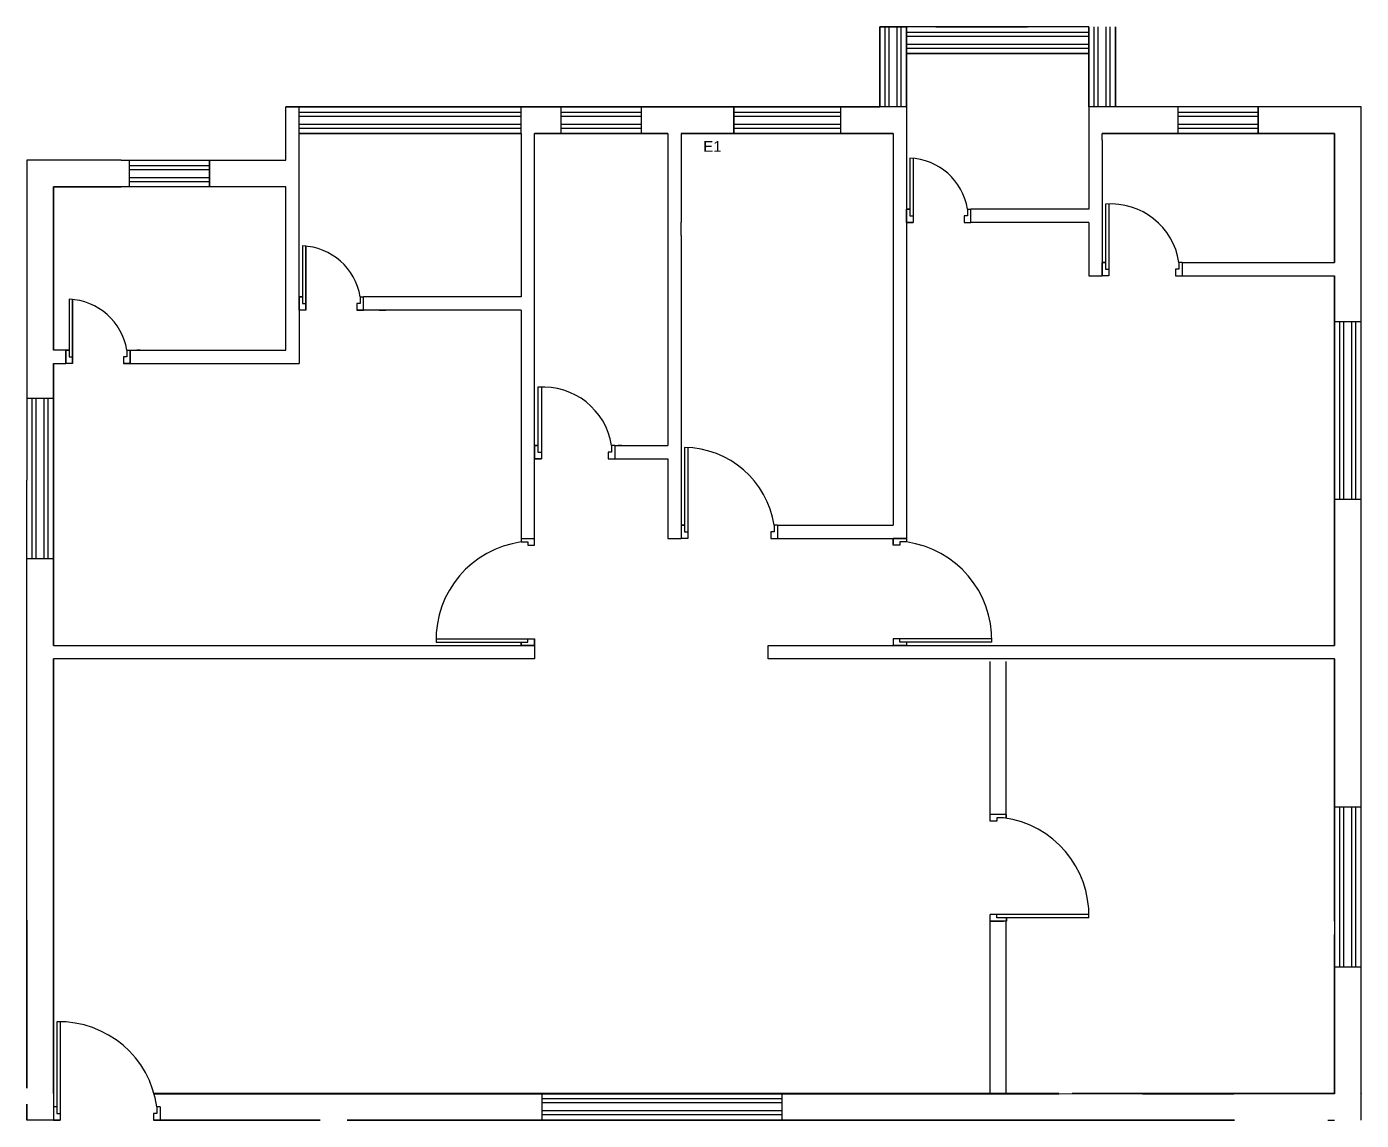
# Model space of a CAD drawing. Header units: inches. Extents: x 7 to 8291, y 3 to 1714.
# Drawn here: x 7791 to 8291, y 609 to 1019 of the extents above; entities that cross this region are included whole.
import ezdxf

# ---------------------------------------------------------------- set-up
doc = ezdxf.new("R2010")
doc.units = ezdxf.units.IN
doc.header["$MEASUREMENT"] = 0
doc.layers.add('doors', color=6, linetype='Continuous')
doc.layers.add('windows', color=40, linetype='Continuous')
doc.styles.get("Standard").update_dxf_attribs({"font": 'arial.ttf'})

msp = doc.modelspace()

# ---------------------------------------------------------------- linework, layer by layer
for p, q in [((8120.807, 1018.717), (8110.807, 1018.717)), ((8110.807, 1008.717), (8110.807, 1018.717)), ((8120.807, 1018.717), (8110.807, 1018.717)), ((8120.807, 988.717), (8120.807, 1018.717)), ((8199.113, 988.717), (8199.113, 1018.717)), ((8110.807, 988.717), (8110.807, 1008.717)), ((8110.807, 988.717), (8110.807, 1008.717)), ((8120.807, 988.717), (8120.807, 1008.717)), ((8189.113, 988.717), (8189.113, 1008.717)), ((7888.298, 968.717), (7888.298, 988.717)), ((7893.298, 988.717), (7888.298, 988.717)), ((8120.807, 988.717), (8120.807, 976.217)), ((8189.113, 988.717), (8189.113, 978.717)), ((8291.206, 988.717), (8199.113, 988.717)), ((8291.206, 988.717), (8199.113, 988.717)), ((7893.298, 917.451), (7893.298, 978.717)), ((7893.298, 978.717), (7976.511, 978.717)), ((7976.511, 978.717), (7976.511, 917.451)), ((8031.419, 978.717), (7981.511, 978.717)), ((7981.511, 912.451), (7981.511, 978.717)), ((8031.419, 978.717), (8031.419, 861.723)), ((8031.419, 978.717), (8031.419, 861.723)), ((8115.807, 978.717), (8036.419, 978.717)), ((8036.419, 978.717), (8036.419, 945.478)), ((8281.206, 978.717), (8194.113, 978.717)), ((8194.113, 976.217), (8194.113, 978.717)), ((8281.206, 978.717), (8281.206, 930.365)), ((8281.206, 978.717), (8281.206, 930.365)), ((7826.572, 968.717), (7791.206, 968.717)), ((7826.572, 968.717), (7791.206, 968.717)), ((7791.206, 968.717), (7791.206, 848.734)), ((7826.572, 968.717), (7860.907, 968.717)), ((7860.907, 968.717), (7888.298, 968.717)), ((8291.206, 608.734), (8291.206, 968.717)), ((8291.206, 608.734), (8291.206, 968.717)), ((8291.206, 608.734), (8291.206, 968.717)), ((8291.206, 608.734), (8291.206, 968.717)), ((7801.206, 958.717), (7801.206, 897.451)), ((7888.298, 958.717), (7801.206, 958.717)), ((7801.206, 958.717), (7826.572, 958.717)), ((7888.298, 897.451), (7888.298, 958.717)), ((8189.113, 950.365), (8144.894, 950.365)), ((8144.894, 945.365), (8144.894, 950.365)), ((8036.419, 940.478), (8036.419, 945.478)), ((8036.419, 940.478), (8036.419, 945.478)), ((8189.113, 945.365), (8144.894, 945.365)), ((8189.113, 945.365), (8189.113, 925.365)), ((8036.419, 940.478), (8036.419, 856.723)), ((8036.419, 940.478), (8036.419, 856.723)), ((8194.113, 930.365), (8194.113, 925.365)), ((8224.133, 930.365), (8281.206, 930.365)), ((8224.133, 930.365), (8224.133, 925.365)), ((8189.113, 925.365), (8194.113, 925.365)), ((8224.133, 925.365), (8281.206, 925.365)), ((8281.206, 925.365), (8281.206, 786.774)), ((8281.206, 925.365), (8281.206, 786.774)), ((7893.298, 917.451), (7893.298, 912.451)), ((7976.511, 917.451), (7917.385, 917.451)), ((7917.385, 912.451), (7917.385, 917.451)), ((7925.799, 917.451), (7924.549, 917.451)), ((7893.298, 912.451), (7893.298, 892.451)), ((7976.511, 912.451), (7917.385, 912.451)), ((7923.299, 912.451), (7925.799, 912.451)), ((7976.511, 912.451), (7976.511, 826.793)), ((7976.511, 912.451), (7976.511, 826.793)), ((7981.511, 861.723), (7981.511, 912.451)), ((7981.511, 861.723), (7981.511, 912.451)), ((7805.888, 897.451), (7801.206, 897.451)), ((7805.888, 897.451), (7805.888, 892.451)), ((7829.975, 897.451), (7888.298, 897.451)), ((7829.975, 897.451), (7829.975, 892.451)), ((7833.707, 897.451), (7832.457, 897.451)), ((7854.414, 897.544), (7854.414, 897.526)), ((7801.206, 892.451), (7801.206, 786.774)), ((7801.206, 892.451), (7805.888, 892.451)), ((7829.975, 892.451), (7888.298, 892.451)), ((7829.975, 892.451), (7893.298, 892.451)), ((7831.207, 892.451), (7833.707, 892.451)), ((7981.511, 861.723), (7981.511, 856.723)), ((8011.53, 861.723), (8031.419, 861.723)), ((8011.53, 861.723), (8011.53, 856.723)), ((8014.012, 861.723), (8012.762, 861.723)), ((8014.012, 861.723), (8012.762, 861.723)), ((7981.511, 826.793), (7981.511, 856.723)), ((7981.511, 826.793), (7981.511, 856.723)), ((8011.512, 856.723), (8014.012, 856.723)), ((8011.512, 856.723), (8014.012, 856.723)), ((8011.53, 856.723), (8031.419, 856.723)), ((8011.53, 856.723), (8031.419, 856.723)), ((8031.419, 856.723), (8031.419, 826.788)), ((8031.419, 856.723), (8031.419, 826.788)), ((8036.419, 856.723), (8036.419, 826.788)), ((8036.419, 831.788), (8036.419, 826.788)), ((8072.439, 831.788), (8115.807, 831.788)), ((8072.439, 831.788), (8115.807, 831.788)), ((8072.439, 831.788), (8072.439, 826.788)), ((7976.511, 826.793), (7981.511, 826.793)), ((8031.419, 826.788), (8036.419, 826.788)), ((8031.419, 826.788), (8036.419, 826.788)), ((8072.439, 826.788), (8115.807, 826.788)), ((8072.439, 826.788), (8115.807, 826.788)), ((8115.807, 826.788), (8120.807, 826.788)), ((8281.206, 794.039), (8281.206, 786.774)), ((7801.206, 786.774), (7888.298, 786.774)), ((7888.298, 786.774), (7976.511, 786.774)), ((7981.511, 786.774), (7976.511, 786.774)), ((7981.511, 786.774), (7981.511, 781.774)), ((8069.008, 781.774), (8069.008, 786.774)), ((8069.008, 786.774), (8115.807, 786.774)), ((8069.008, 781.774), (8069.008, 786.774)), ((8120.807, 786.774), (8115.807, 786.774)), ((8120.807, 786.774), (8281.206, 786.774)), ((7801.206, 781.774), (7801.206, 618.717)), ((7801.206, 781.774), (7801.206, 618.717)), ((7976.511, 781.774), (7801.206, 781.774)), ((7981.511, 781.774), (7976.511, 781.774)), ((8069.008, 784.274), (8069.008, 784.274)), ((8069.008, 784.274), (8069.008, 784.274)), ((8281.206, 781.774), (8069.008, 781.774)), ((8281.206, 781.774), (8069.008, 781.774)), ((8152.213, 720.94), (8152.213, 780.774)), ((8158.213, 722.038), (8158.213, 780.774)), ((8281.206, 781.774), (8281.206, 683.42)), ((8281.206, 781.774), (8281.206, 618.734)), ((8281.206, 780.774), (8281.206, 781.774)), ((7791.206, 620.734), (7791.206, 728.734)), ((7791.206, 620.734), (7791.206, 728.734)), ((7791.206, 620.734), (7791.206, 728.734)), ((7791.206, 620.734), (7791.206, 728.734)), ((7791.206, 620.734), (7791.206, 728.734)), ((7791.206, 620.734), (7791.206, 728.734)), ((7791.206, 620.734), (7791.206, 728.734)), ((7791.206, 620.734), (7791.206, 728.734)), ((7791.206, 683.734), (7791.206, 620.734)), ((7791.206, 683.734), (7791.206, 620.734)), ((7791.206, 683.734), (7791.206, 620.734)), ((7791.206, 683.734), (7791.206, 620.734)), ((8152.213, 618.734), (8152.213, 683.42)), ((8152.213, 618.734), (8152.213, 683.42)), ((8158.213, 618.734), (8158.213, 683.42)), ((8281.206, 678.42), (8281.206, 618.717)), ((7801.206, 618.717), (7801.206, 608.734)), ((7801.206, 618.717), (7801.206, 608.734)), ((7838.929, 618.734), (8177.852, 618.734)), ((7838.929, 618.734), (7954.156, 618.734)), ((7838.934, 618.717), (8177.852, 618.717)), ((7864.156, 618.734), (7864.156, 618.717)), ((7894.156, 618.734), (7894.156, 618.717)), ((7924.156, 618.734), (7924.156, 618.717)), ((7954.156, 618.734), (7954.156, 618.717)), ((8158.213, 618.734), (8152.213, 618.734)), ((8177.852, 618.717), (8182.852, 618.734)), ((8182.852, 618.734), (8243.482, 618.734)), ((8182.852, 618.734), (8242.436, 618.734)), ((8209.206, 618.717), (8243.477, 618.717)), ((8242.436, 618.734), (8281.206, 618.734)), ((8291.206, 618.734), (8291.206, 618.717)), ((8291.206, 618.734), (8291.206, 618.717)), ((7791.206, 608.734), (7791.206, 614.734)), ((7791.206, 614.734), (7791.206, 608.734)), ((7791.206, 608.734), (7791.206, 614.734)), ((7791.206, 608.734), (7791.206, 614.734)), ((7791.206, 614.734), (7791.206, 608.734)), ((7791.206, 608.734), (7791.206, 614.734)), ((7791.206, 608.734), (7791.206, 614.734)), ((7791.206, 614.734), (7791.206, 608.734)), ((7791.206, 608.734), (7791.206, 614.734)), ((7791.206, 608.734), (7791.206, 614.734)), ((7791.206, 614.734), (7791.206, 608.734)), ((7791.206, 608.734), (7791.206, 614.734)), ((7801.206, 608.734), (7791.206, 608.734)), ((7801.206, 608.734), (7791.206, 608.734)), ((7801.206, 608.734), (7791.206, 608.734)), ((7801.206, 608.734), (7791.206, 608.734)), ((7801.206, 608.734), (7803.706, 608.734)), ((7801.206, 608.734), (7803.706, 608.734)), ((7838.725, 608.734), (7901.206, 608.734)), ((7901.206, 608.734), (7838.725, 608.734)), ((7838.725, 608.734), (7901.206, 608.734)), ((7838.725, 608.734), (7901.206, 608.734)), ((7901.206, 608.734), (7838.725, 608.734)), ((7838.725, 608.734), (7901.206, 608.734)), ((7838.725, 608.734), (7901.206, 608.734)), ((7901.206, 608.734), (7838.725, 608.734)), ((7838.725, 608.734), (7901.206, 608.734)), ((7838.725, 608.734), (7901.206, 608.734)), ((7901.206, 608.734), (7838.725, 608.734)), ((7838.725, 608.734), (7901.206, 608.734)), ((7911.206, 608.734), (8243.686, 608.734)), ((7911.206, 608.734), (8243.686, 608.734)), ((7911.206, 608.734), (8243.686, 608.734)), ((7911.206, 608.734), (8243.686, 608.734)), ((8278.706, 608.734), (8281.206, 608.734)), ((8278.706, 608.734), (8281.206, 608.734)), ((8278.706, 608.734), (8281.206, 608.734)), ((8278.706, 608.734), (8281.206, 608.734)), ((8278.706, 608.734), (8281.206, 608.734)), ((8278.706, 608.734), (8281.206, 608.734)), ((8278.706, 608.734), (8281.206, 608.734)), ((8278.706, 608.734), (8281.206, 608.734))]:
    msp.add_line(p, q)
at = {"color": 215, "true_color": 0xa953a0}
for p, q in [((7802.456, 645.681), (7802.456, 611.234)), ((7803.706, 645.658), (7803.706, 608.734)), ((7801.206, 613.734), (7801.206, 608.734)), ((7801.206, 613.734), (7801.206, 608.734)), ((7801.206, 613.734), (7801.206, 608.734)), ((7801.206, 613.734), (7801.206, 608.734)), ((7802.456, 611.234), (7803.706, 611.234)), ((7838.725, 611.234), (7838.725, 608.734)), ((7839.975, 611.234), (7838.725, 611.234)), ((7839.975, 613.734), (7839.975, 611.234)), ((7841.225, 613.734), (7839.975, 613.734)), ((7841.225, 613.734), (7841.225, 608.734)), ((7803.706, 608.734), (7801.206, 608.734)), ((7838.725, 608.734), (7841.225, 608.734))]:
    msp.add_line(p, q, dxfattribs=at)
for points in [[(7888.298, 988.717), (8110.807, 988.717)], [(8110.807, 988.717), (7888.298, 988.717)], [(8110.807, 988.717), (7888.298, 988.717)], [(8110.807, 988.717), (7888.298, 988.717)], [(8110.807, 988.717), (7893.298, 988.717)], [(8110.807, 988.717), (7893.298, 988.717)], [(8110.807, 988.717), (7893.298, 988.717)], [(8110.807, 988.717), (7893.298, 988.717)], [(8291.206, 858.734), (8291.206, 988.717), (8199.113, 988.717)], [(8291.206, 858.734), (8291.206, 988.717), (8199.113, 988.717)], [(8031.419, 978.717), (7981.511, 978.717)], [(7981.511, 978.717), (8031.419, 978.717)], [(8031.419, 978.717), (7981.511, 978.717)], [(8115.807, 978.717), (8036.419, 978.717)], [(8036.419, 978.717), (8115.807, 978.717)], [(8115.807, 978.717), (8036.419, 978.717)], [(8115.807, 978.717), (8115.807, 940.478)], [(8120.807, 976.217), (8120.807, 925.365)], [(8189.113, 978.717), (8189.113, 950.365)], [(8281.206, 930.365), (8281.206, 978.717), (8194.113, 978.717)], [(8194.113, 978.717), (8281.206, 978.717), (8281.206, 930.365)], [(8281.206, 930.365), (8281.206, 978.717), (8194.113, 978.717)], [(8281.206, 930.365), (8281.206, 978.717), (8194.113, 978.717)], [(8281.206, 930.365), (8281.206, 978.717), (8194.113, 978.717)], [(8194.113, 976.217), (8194.113, 925.365)], [(7801.206, 958.717), (7801.206, 897.451)], [(7801.206, 897.451), (7801.206, 958.717)], [(7801.206, 958.717), (7801.206, 897.451)], [(8115.807, 940.478), (8115.807, 831.788)], [(8115.807, 940.478), (8115.807, 831.788)], [(8120.807, 925.365), (8120.807, 826.788)], [(8120.807, 925.365), (8120.807, 826.788)], [(8281.206, 786.774), (8281.206, 925.365)], [(8281.206, 925.365), (8281.206, 786.774)], [(8281.206, 786.774), (8281.206, 925.365)], [(7801.206, 892.451), (7801.206, 786.774)], [(7801.206, 786.774), (7801.206, 892.451)], [(7801.206, 892.451), (7801.206, 786.774)], [(7791.206, 620.734), (7791.206, 848.734)], [(7791.206, 620.734), (7791.206, 848.734)], [(7791.206, 620.734), (7791.206, 848.734)], [(7791.206, 620.734), (7791.206, 848.734)], [(7801.206, 618.734), (7801.206, 781.774)], [(7801.206, 781.774), (7801.206, 673.734)], [(7801.206, 781.774), (7801.206, 618.717)], [(7801.206, 618.734), (7801.206, 781.774)], [(8281.206, 781.774), (8281.206, 683.42)], [(8281.206, 683.42), (8281.206, 781.774)], [(8281.206, 781.774), (8281.206, 683.42)], [(8281.206, 678.42), (8281.206, 618.734), (8182.852, 618.734)], [(8281.206, 618.717), (8281.206, 678.42)], [(8281.206, 678.42), (8281.206, 618.734)], [(8177.852, 618.734), (7838.929, 618.734)], [(8177.852, 618.734), (7838.929, 618.734)], [(7838.934, 618.717), (8177.852, 618.717)], [(8243.482, 618.734), (8182.852, 618.734)], [(8209.206, 618.717), (8243.477, 618.717)], [(7803.706, 608.734), (7791.206, 608.734), (7791.206, 614.734)], [(7803.706, 608.734), (7791.206, 608.734), (7791.206, 614.734)], [(7791.206, 608.734), (7791.206, 614.734)], [(7791.206, 608.734), (7791.206, 614.734)], [(7803.706, 608.734), (7791.206, 608.734), (7791.206, 614.734)], [(7803.706, 608.734), (7791.206, 608.734), (7791.206, 614.734)], [(7791.206, 608.734), (7791.206, 614.734)], [(7791.206, 608.734), (7791.206, 614.734)], [(7803.706, 608.734), (7791.206, 608.734), (7791.206, 614.734)], [(7803.706, 608.734), (7791.206, 608.734), (7791.206, 614.734)], [(7791.206, 608.734), (7791.206, 614.734)], [(7791.206, 608.734), (7791.206, 614.734)], [(7803.706, 608.734), (7791.206, 608.734), (7791.206, 614.734)], [(7803.706, 608.734), (7791.206, 608.734), (7791.206, 614.734)], [(7791.206, 608.734), (7791.206, 614.734)], [(7791.206, 608.734), (7791.206, 614.734)], [(7901.206, 608.734), (7838.725, 608.734)], [(7901.206, 608.734), (7838.725, 608.734)], [(7901.206, 608.734), (7838.725, 608.734)], [(7901.206, 608.734), (7838.725, 608.734)], [(7901.206, 608.734), (7838.725, 608.734)], [(7901.206, 608.734), (7838.725, 608.734)], [(7901.206, 608.734), (7838.725, 608.734)], [(7901.206, 608.734), (7838.725, 608.734)], [(7901.206, 608.734), (7838.725, 608.734)], [(7901.206, 608.734), (7838.725, 608.734)], [(7901.206, 608.734), (7838.725, 608.734)], [(7901.206, 608.734), (7838.725, 608.734)], [(7901.206, 608.734), (7838.725, 608.734)], [(7901.206, 608.734), (7838.725, 608.734)], [(7901.206, 608.734), (7838.725, 608.734)], [(7901.206, 608.734), (7838.725, 608.734)], [(8243.686, 608.734), (7911.206, 608.734)], [(8243.686, 608.734), (7911.206, 608.734)], [(8243.686, 608.734), (7911.206, 608.734)], [(8243.686, 608.734), (7911.206, 608.734)]]:
    msp.add_lwpolyline(points)
msp.add_lwpolyline([(7802.456, 613.734), (7801.206, 613.734)], dxfattribs=at)
msp.add_arc((7803.305, 608.673), 37.018, 7.8589, 91.31498, dxfattribs=at)
msp.add_arc((8245.206, 618.717), 36, 179.97214, 180)
at = {"layer": 'doors', "color": 215, "true_color": 0xa953a0}
for p, q in [((8122.057, 969.419), (8122.057, 947.865)), ((8122.057, 969.419), (8122.057, 947.865)), ((8123.307, 969.338), (8123.307, 945.365)), ((8123.307, 969.322), (8123.307, 945.365)), ((8122.057, 950.365), (8120.807, 950.365)), ((8143.644, 950.365), (8144.894, 950.365)), ((8143.644, 950.365), (8143.644, 947.865)), ((8144.894, 945.365), (8144.894, 950.365)), ((8195.363, 952.176), (8195.363, 927.865)), ((8196.613, 952.242), (8196.613, 925.365)), ((8120.807, 945.365), (8123.307, 945.365)), ((8123.307, 945.365), (8120.807, 945.365)), ((8120.807, 945.365), (8123.307, 945.365)), ((8122.057, 947.865), (8123.307, 947.865)), ((8122.057, 947.865), (8123.307, 947.865)), ((8142.394, 947.865), (8142.394, 945.365)), ((8143.644, 947.865), (8142.394, 947.865)), ((8142.394, 945.365), (8144.894, 945.365)), ((8142.394, 945.365), (8144.894, 945.365)), ((8195.363, 949.419), (8195.363, 927.865)), ((8196.613, 949.322), (8196.613, 925.365)), ((7895.798, 936.424), (7894.548, 936.505)), ((7894.548, 936.505), (7894.548, 917.451)), ((7895.798, 912.451), (7895.798, 936.424)), ((8194.113, 930.365), (8195.363, 930.365)), ((8195.363, 930.365), (8194.113, 930.365)), ((8194.113, 925.365), (8194.113, 930.365)), ((8194.113, 930.365), (8194.113, 925.365)), ((8222.883, 930.365), (8222.883, 927.865)), ((8224.133, 930.365), (8222.883, 930.365)), ((8222.883, 930.365), (8222.883, 927.865)), ((8224.133, 930.365), (8224.133, 925.365)), ((8196.613, 925.365), (8194.113, 925.365)), ((8195.363, 927.865), (8196.613, 927.865)), ((8195.363, 927.865), (8196.613, 927.865)), ((8221.633, 927.865), (8221.633, 925.365)), ((8222.883, 927.865), (8221.633, 927.865)), ((8221.633, 927.865), (8221.633, 925.365)), ((8221.633, 925.365), (8224.133, 925.365)), ((7808.388, 916.424), (7807.138, 916.505)), ((7807.138, 916.505), (7807.138, 897.451)), ((7808.388, 892.451), (7808.388, 916.424)), ((7893.298, 912.451), (7893.298, 917.451)), ((7893.298, 917.451), (7894.548, 917.451)), ((7894.548, 917.451), (7894.548, 914.951)), ((7916.135, 917.451), (7917.385, 917.451)), ((7916.135, 917.451), (7916.135, 914.951)), ((7917.385, 912.451), (7917.385, 917.451)), ((7895.798, 912.451), (7893.298, 912.451)), ((7894.548, 914.951), (7895.798, 914.951)), ((7895.798, 914.951), (7895.798, 912.451)), ((7914.885, 914.951), (7914.885, 912.451)), ((7916.135, 914.951), (7914.885, 914.951)), ((7914.885, 912.451), (7917.385, 912.451)), ((7805.888, 892.451), (7805.888, 897.451)), ((7805.888, 897.451), (7807.138, 897.451)), ((7807.138, 897.451), (7807.138, 894.951)), ((7828.725, 897.451), (7829.975, 897.451)), ((7828.725, 897.451), (7828.725, 894.951)), ((7829.975, 892.451), (7829.975, 897.451)), ((7808.388, 892.451), (7805.888, 892.451)), ((7807.138, 894.951), (7808.388, 894.951)), ((7808.388, 894.951), (7808.388, 892.451)), ((7827.475, 894.951), (7827.475, 892.451)), ((7828.725, 894.951), (7827.475, 894.951)), ((7827.475, 892.451), (7829.975, 892.451)), ((7982.761, 883.534), (7982.761, 859.223)), ((7982.761, 883.534), (7982.761, 859.223)), ((7984.011, 883.6), (7984.011, 856.723)), ((7984.011, 883.6), (7984.011, 856.723)), ((7981.511, 861.723), (7981.511, 856.723)), ((7981.511, 861.723), (7981.511, 856.723)), ((8010.28, 861.723), (8010.28, 859.223)), ((8011.53, 861.723), (8010.28, 861.723)), ((8010.28, 861.723), (8010.28, 859.223)), ((8010.28, 861.723), (8010.28, 859.223)), ((8010.28, 861.723), (8010.28, 859.223)), ((8011.53, 861.723), (8011.53, 856.723)), ((8011.53, 861.723), (8011.53, 856.723)), ((8037.669, 860.951), (8037.669, 829.288)), ((8037.669, 860.951), (8037.669, 829.288)), ((8038.919, 860.916), (8038.919, 826.788)), ((8038.919, 860.916), (8038.919, 826.788)), ((7984.011, 856.723), (7981.511, 856.723)), ((7984.011, 856.723), (7981.511, 856.723)), ((7982.761, 859.223), (7984.011, 859.223)), ((7982.761, 859.223), (7984.011, 859.223)), ((7982.761, 859.223), (7984.011, 859.223)), ((7982.761, 859.223), (7984.011, 859.223)), ((7982.761, 859.223), (7984.011, 859.223)), ((7982.761, 859.223), (7984.011, 859.223)), ((8009.03, 859.223), (8009.03, 856.723)), ((8010.28, 859.223), (8009.03, 859.223)), ((8009.03, 859.223), (8009.03, 856.723)), ((8009.03, 859.223), (8009.03, 856.723)), ((8010.28, 859.223), (8009.03, 859.223)), ((8009.03, 859.223), (8009.03, 856.723)), ((8009.03, 856.723), (8011.53, 856.723)), ((8036.419, 831.788), (8036.419, 826.788)), ((8036.419, 831.788), (8036.419, 826.788)), ((8071.189, 831.788), (8071.189, 829.288)), ((8072.439, 831.788), (8071.189, 831.788)), ((8071.189, 831.788), (8071.189, 829.288)), ((8071.189, 831.788), (8071.189, 829.288)), ((8072.439, 831.788), (8071.189, 831.788)), ((8071.189, 831.788), (8071.189, 829.288)), ((8072.439, 831.788), (8072.439, 826.788)), ((8072.439, 831.788), (8072.439, 826.788)), ((7976.511, 826.793), (7976.511, 825.543)), ((7976.511, 826.793), (7981.511, 826.793)), ((7976.511, 826.793), (7976.511, 825.543)), ((7976.511, 826.793), (7981.511, 826.793)), ((7976.511, 825.543), (7979.011, 825.543)), ((7976.511, 825.543), (7979.011, 825.543)), ((7979.011, 825.543), (7979.011, 824.293)), ((7979.011, 825.543), (7979.011, 824.293)), ((7981.511, 824.293), (7981.511, 826.793)), ((7981.511, 824.293), (7981.511, 826.793)), ((8038.919, 826.788), (8036.419, 826.788)), ((8038.919, 826.788), (8036.419, 826.788)), ((8037.669, 829.288), (8038.919, 829.288)), ((8037.669, 829.288), (8038.919, 829.288)), ((8069.939, 829.288), (8069.939, 826.788)), ((8071.189, 829.288), (8069.939, 829.288)), ((8069.939, 829.288), (8069.939, 826.788)), ((8069.939, 829.288), (8069.939, 826.788)), ((8071.189, 829.288), (8069.939, 829.288)), ((8069.939, 829.288), (8069.939, 826.788)), ((8069.939, 826.788), (8072.439, 826.788)), ((8069.939, 826.788), (8072.439, 826.788)), ((8120.807, 826.793), (8115.807, 826.793)), ((8115.807, 824.293), (8115.807, 826.793)), ((8120.807, 826.793), (8115.807, 826.793)), ((8115.807, 824.293), (8115.807, 826.793)), ((8120.807, 825.543), (8118.307, 825.543)), ((8118.307, 825.543), (8118.307, 824.293)), ((8120.807, 825.543), (8118.307, 825.543)), ((8118.307, 825.543), (8118.307, 824.293)), ((8120.807, 826.793), (8120.807, 825.543)), ((8120.807, 826.793), (8120.807, 825.543)), ((7979.011, 824.293), (7981.511, 824.293)), ((7979.011, 824.293), (7981.511, 824.293)), ((8118.307, 824.293), (8115.807, 824.293)), ((8118.307, 824.293), (8115.807, 824.293)), ((7944.564, 788.024), (7979.011, 788.024)), ((7944.587, 789.274), (7981.511, 789.274)), ((7952.759, 789.274), (7981.511, 789.274)), ((7952.796, 788.024), (7979.011, 788.024)), ((7976.511, 786.774), (7981.511, 786.774)), ((7979.011, 788.024), (7979.011, 789.274)), ((7979.011, 788.024), (7979.011, 789.274)), ((7981.511, 789.274), (7981.511, 786.774)), ((8144.558, 789.274), (8115.807, 789.274)), ((8152.731, 789.274), (8115.807, 789.274)), ((8115.807, 789.274), (8115.807, 786.774)), ((8120.807, 786.774), (8115.807, 786.774)), ((8118.307, 788.024), (8118.307, 789.274)), ((8118.307, 788.024), (8118.307, 789.274)), ((8144.522, 788.024), (8118.307, 788.024)), ((8152.753, 788.024), (8118.307, 788.024)), ((8158.213, 723.44), (8152.213, 723.44)), ((8152.213, 720.94), (8152.213, 723.44)), ((8154.713, 720.94), (8152.213, 720.94)), ((8157.213, 722.19), (8154.713, 722.19)), ((8154.713, 722.19), (8154.713, 720.94)), ((8158.175, 723.44), (8158.175, 722.19)), ((8180.965, 685.92), (8152.213, 685.92)), ((8189.138, 685.92), (8152.213, 685.92)), ((8152.213, 683.42), (8152.213, 685.92)), ((8154.713, 684.67), (8154.713, 685.92)), ((8154.713, 684.67), (8154.713, 685.92)), ((8157.213, 683.42), (8152.213, 683.42)), ((8152.213, 683.42), (8157.213, 683.42)), ((8158.229, 683.42), (8152.213, 683.42)), ((8180.928, 684.67), (8154.713, 684.67)), ((8189.16, 684.67), (8154.713, 684.67)), ((8158.229, 684.67), (8158.229, 683.42)), ((8158.229, 683.42), (8158.229, 684.67))]:
    msp.add_line(p, q, dxfattribs=at)
at = {"layer": 'doors'}
for p, q in [((8120.807, 950.365), (8122.057, 950.365)), ((8120.807, 945.365), (8120.807, 950.365)), ((8120.807, 950.365), (8122.057, 950.365)), ((8120.807, 945.365), (8120.807, 950.365)), ((7894.548, 936.505), (7894.548, 914.951)), ((7894.548, 936.505), (7894.548, 914.951)), ((7895.798, 936.424), (7895.798, 912.451)), ((7895.798, 936.408), (7895.798, 912.451)), ((7807.138, 916.505), (7807.138, 894.951)), ((7807.138, 916.505), (7807.138, 894.951)), ((7808.388, 916.424), (7808.388, 892.451)), ((7808.388, 916.408), (7808.388, 892.451)), ((7893.298, 917.451), (7894.548, 917.451)), ((7893.298, 912.451), (7893.298, 917.451)), ((7893.298, 917.451), (7894.548, 917.451)), ((7894.548, 917.451), (7893.298, 917.451)), ((7893.298, 912.451), (7893.298, 917.451)), ((7894.548, 914.951), (7895.798, 914.951)), ((7894.548, 914.951), (7895.798, 914.951)), ((7917.385, 912.451), (7914.885, 912.451)), ((7805.888, 897.451), (7807.138, 897.451)), ((7805.888, 892.451), (7805.888, 897.451)), ((7805.888, 897.451), (7807.138, 897.451)), ((7807.138, 897.451), (7805.888, 897.451)), ((7805.888, 892.451), (7805.888, 897.451)), ((7807.138, 894.951), (7808.388, 894.951)), ((7807.138, 894.951), (7808.388, 894.951)), ((7829.975, 892.451), (7827.475, 892.451)), ((7982.761, 880.777), (7982.761, 859.223)), ((7982.761, 880.777), (7982.761, 859.223)), ((7982.761, 880.777), (7982.761, 859.223)), ((7982.761, 880.777), (7982.761, 859.223)), ((7984.011, 880.696), (7984.011, 856.723)), ((7984.011, 880.696), (7984.011, 856.723)), ((7984.011, 880.68), (7984.011, 856.723)), ((7984.011, 880.68), (7984.011, 856.723)), ((7981.511, 861.723), (7982.761, 861.723)), ((7981.511, 856.723), (7981.511, 861.723)), ((7981.511, 861.723), (7982.761, 861.723)), ((7982.761, 861.723), (7981.511, 861.723)), ((7981.511, 856.723), (7981.511, 861.723)), ((7981.511, 861.723), (7982.761, 861.723)), ((7981.511, 856.723), (7981.511, 861.723)), ((7981.511, 861.723), (7982.761, 861.723)), ((7982.761, 861.723), (7981.511, 861.723)), ((7981.511, 856.723), (7981.511, 861.723)), ((7981.511, 856.723), (7984.011, 856.723)), ((7984.011, 856.723), (7981.511, 856.723)), ((7981.511, 856.723), (7984.011, 856.723)), ((7981.511, 856.723), (7984.011, 856.723)), ((7984.011, 856.723), (7981.511, 856.723)), ((7981.511, 856.723), (7984.011, 856.723)), ((8036.419, 831.788), (8037.669, 831.788)), ((8036.419, 831.788), (8037.669, 831.788)), ((7976.511, 788.024), (7976.511, 786.774)), ((7976.511, 786.774), (7976.511, 788.024)), ((7981.511, 786.774), (7976.511, 786.774)), ((7981.511, 786.774), (7981.511, 789.274)), ((7981.511, 789.274), (7981.511, 786.774)), ((8115.807, 789.274), (8115.807, 786.774)), ((8115.807, 786.774), (8120.807, 786.774))]:
    msp.add_line(p, q, dxfattribs=at)
at = {"layer": 'doors', "color": 215, "true_color": 0xa953a0}
for points in [[(8195.363, 930.365), (8194.113, 930.365)], [(7982.761, 861.723), (7981.511, 861.723)], [(7982.761, 861.723), (7981.511, 861.723)], [(8037.669, 831.788), (8036.419, 831.788)], [(8037.669, 831.788), (8036.419, 831.788)], [(8115.807, 826.793), (8115.807, 824.848)], [(8115.807, 826.793), (8115.807, 824.848)], [(7976.511, 788.024), (7976.511, 786.774)], [(8120.807, 788.024), (8120.807, 786.774)], [(8120.807, 788.024), (8120.807, 786.774)], [(8158.229, 684.67), (8158.229, 683.42)]]:
    msp.add_lwpolyline(points, dxfattribs=at)
at = {"layer": 'doors'}
msp.add_lwpolyline([(8115.807, 789.274), (8115.807, 786.774)], dxfattribs=at)
at = {"layer": 'doors', "color": 215, "true_color": 0xa953a0}
for centre, radius, start, end in [((8121.21, 946.705), 22.73, 9.26547, 87.86572), ((8197.34, 926.403), 25.849, 8.81558, 94.38491), ((7893.701, 913.791), 22.73, 9.26547, 87.86572), ((7806.292, 893.791), 22.73, 9.26547, 87.86572), ((7984.737, 857.761), 25.849, 8.81558, 94.38491), ((7984.737, 857.761), 25.849, 8.81558, 94.38491), ((8037.314, 826.699), 34.254, 8.54476, 89.40715), ((8037.314, 826.699), 34.254, 8.54476, 89.40715), ((7981.572, 788.873), 37.018, 97.8589, 181.31498), ((8115.745, 788.873), 37.018, 358.68502, 82.1411), ((8152.152, 685.519), 37.018, 358.68502, 82.1411)]:
    msp.add_arc(centre, radius, start, end, dxfattribs=at)
at = {"layer": 'windows'}
for p, q in [((8110.807, 1008.717), (8110.807, 1018.717)), ((8110.807, 999.728), (8110.807, 1018.717)), ((8110.807, 1018.717), (8110.807, 988.717)), ((8110.807, 1018.717), (8110.807, 988.717)), ((8120.807, 1006.217), (8120.807, 1018.717)), ((8189.113, 1018.717), (8120.807, 1018.717)), ((8189.113, 1018.717), (8120.807, 1018.717)), ((8120.807, 1018.717), (8120.807, 988.717)), ((8131.819, 1018.717), (8166.153, 1018.717)), ((8189.113, 999.728), (8189.113, 1018.717)), ((8189.113, 1018.717), (8189.113, 988.717)), ((8189.113, 1018.717), (8189.113, 988.717)), ((8199.113, 1018.717), (8199.113, 988.717)), ((8189.113, 1008.717), (8120.807, 1008.717)), ((7919.745, 988.717), (7954.079, 988.717)), ((8021.424, 988.717), (8021.424, 978.717)), ((8047.327, 988.717), (8081.661, 988.717)), ((8056.114, 988.717), (8056.114, 978.717)), ((8120.807, 988.717), (8110.807, 988.717)), ((8199.113, 988.717), (8189.113, 988.717)), ((8252.613, 978.717), (8252.613, 988.717)), ((7976.511, 978.717), (7893.298, 978.717)), ((7826.572, 968.717), (7860.907, 968.717)), ((7859.753, 958.717), (7859.753, 968.717)), ((7801.206, 879.274), (7791.206, 879.274)), ((7801.206, 879.274), (7791.206, 879.274)), ((7801.206, 819.274), (7791.206, 819.274)), ((7801.206, 819.274), (7791.206, 819.274)), ((7984.156, 618.734), (7984.156, 618.717))]:
    msp.add_line(p, q, dxfattribs=at)
at = {"layer": 'windows', "color": 31, "true_color": 0xfecc66}
for p, q in [((8110.807, 1018.717), (8110.807, 1008.717)), ((8110.807, 1018.717), (8120.807, 1018.717)), ((8120.807, 1008.717), (8120.807, 1018.717)), ((7893.298, 978.717), (7893.298, 988.717)), ((7976.511, 978.717), (7976.511, 988.717)), ((7991.424, 978.717), (7991.424, 988.717)), ((8021.424, 988.717), (8021.424, 978.717)), ((8056.114, 978.717), (8056.114, 988.717)), ((8096.112, 988.717), (8096.112, 978.717)), ((8120.807, 988.717), (8110.807, 988.717)), ((8199.113, 988.717), (8189.113, 988.717)), ((8222.613, 978.717), (8222.613, 988.717)), ((8252.613, 988.717), (8252.613, 978.717)), ((7829.753, 958.717), (7829.753, 968.717)), ((7859.753, 968.717), (7859.753, 958.717)), ((8281.206, 908.251), (8291.206, 908.251)), ((8281.206, 841.529), (8291.206, 841.529)), ((8281.206, 726.255), (8291.206, 726.255)), ((8281.206, 666.255), (8291.206, 666.255)), ((7984.156, 618.734), (7984.156, 608.734)), ((8074.156, 618.734), (8074.156, 608.734))]:
    msp.add_line(p, q, dxfattribs=at)
for points in [[(8112.807, 988.717), (8112.807, 1018.717)], [(8114.307, 988.717), (8114.307, 1018.717)], [(8117.307, 988.717), (8117.307, 1018.717)], [(8118.807, 988.717), (8118.807, 1018.717)], [(8120.807, 1016.717), (8189.113, 1016.717)], [(8120.807, 1015.217), (8189.113, 1015.217)], [(8191.113, 988.717), (8191.113, 1018.717)], [(8192.613, 988.717), (8192.613, 1018.717)], [(8195.613, 988.717), (8195.613, 1018.717)], [(8197.113, 988.717), (8197.113, 1018.717)], [(8120.807, 1012.217), (8189.113, 1012.217)], [(8120.807, 1010.717), (8189.113, 1010.717)], [(7893.298, 986.717), (7976.511, 986.717)], [(7893.298, 985.217), (7976.511, 985.217)], [(7991.424, 986.717), (8021.424, 986.717)], [(7991.424, 985.217), (8021.424, 985.217)], [(8056.114, 986.717), (8096.112, 986.717)], [(8056.114, 985.217), (8096.112, 985.217)], [(8222.613, 986.717), (8252.613, 986.717)], [(8222.613, 985.217), (8252.613, 985.217)], [(7893.298, 982.217), (7976.511, 982.217)], [(7893.298, 980.717), (7976.511, 980.717)], [(7991.424, 982.217), (8021.424, 982.217)], [(7991.424, 980.717), (8021.424, 980.717)], [(8056.114, 982.217), (8096.112, 982.217)], [(8056.114, 980.717), (8096.112, 980.717)], [(8222.613, 982.217), (8252.613, 982.217)], [(8222.613, 980.717), (8252.613, 980.717)], [(7829.753, 966.717), (7859.753, 966.717)], [(7829.753, 965.217), (7859.753, 965.217)], [(7829.753, 962.217), (7859.753, 962.217)], [(7829.753, 960.717), (7859.753, 960.717)], [(8283.206, 841.529), (8283.206, 908.251)], [(8284.706, 841.529), (8284.706, 908.251)], [(8287.706, 841.529), (8287.706, 908.251)], [(8289.206, 841.529), (8289.206, 908.251)], [(7793.206, 819.274), (7793.206, 879.274)], [(7793.206, 819.274), (7793.206, 879.274)], [(7794.706, 819.274), (7794.706, 879.274)], [(7794.706, 819.274), (7794.706, 879.274)], [(7797.706, 819.274), (7797.706, 879.274)], [(7797.706, 819.274), (7797.706, 879.274)], [(7799.206, 819.274), (7799.206, 879.274)], [(7799.206, 819.274), (7799.206, 879.274)], [(8283.206, 841.529), (8283.206, 874.955)], [(8284.706, 841.529), (8284.706, 874.955)], [(8287.706, 841.529), (8287.706, 874.955)], [(8289.206, 841.529), (8289.206, 874.955)], [(8283.206, 666.255), (8283.206, 726.255)], [(8284.706, 666.255), (8284.706, 726.255)], [(8287.706, 666.255), (8287.706, 726.255)], [(8289.206, 666.255), (8289.206, 726.255)], [(8074.156, 616.734), (7984.156, 616.734)], [(8074.156, 615.234), (7984.156, 615.234)], [(8074.156, 612.234), (7984.156, 612.234)], [(8074.156, 610.734), (7984.156, 610.734)]]:
    msp.add_lwpolyline(points, dxfattribs=at)
at = {"layer": 'windows'}
for points in [[(8120.807, 1018.717), (8120.807, 988.717)], [(8120.807, 988.717), (8120.807, 1018.717)], [(8120.807, 1018.717), (8120.807, 988.717)], [(8120.807, 1018.717), (8120.807, 988.717)], [(8199.113, 1018.717), (8199.113, 988.717)], [(8199.113, 988.717), (8199.113, 1018.717)], [(8199.113, 1018.717), (8199.113, 988.717)], [(8199.113, 1018.717), (8199.113, 988.717)], [(8189.113, 1008.717), (8120.807, 1008.717)], [(8120.807, 1008.717), (8189.113, 1008.717)], [(8189.113, 1008.717), (8120.807, 1008.717)], [(8189.113, 1008.717), (8120.807, 1008.717)], [(8096.112, 988.717), (8096.112, 978.717)], [(7976.511, 978.717), (7893.298, 978.717)], [(7893.298, 978.717), (7976.511, 978.717)], [(7976.511, 978.717), (7893.298, 978.717)], [(8281.206, 824.107), (8281.206, 908.251)]]:
    msp.add_lwpolyline(points, dxfattribs=at)

# ---------------------------------------------------------------- texts
at = {"insert": (8044.671, 975.818), "char_height": 4, "attachment_point": 1}
msp.add_mtext_dynamic_manual_height_columns('E1', width=6.87297, gutter_width=20, heights=[0], dxfattribs=at)

doc.saveas('drawing.dxf')
